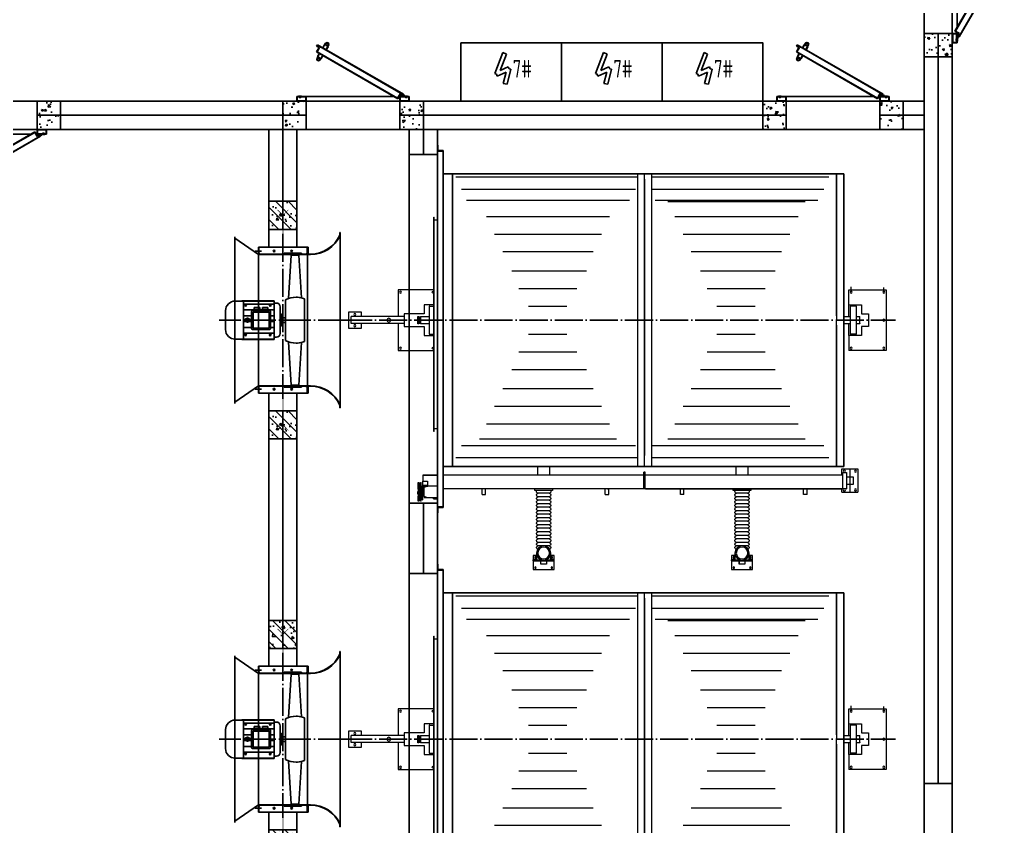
# Model space of a CAD drawing. Header units: inches. Extents: x -26985 to 86262, y -10753 to 149570.
# Drawn here: x -8416 to 54, y 72414 to 79303 of the extents above; entities that cross this region are included whole.
import ezdxf

# ---------------------------------------------------------------- set-up
doc = ezdxf.new("R2010")
doc.units = ezdxf.units.IN
doc.header["$MEASUREMENT"] = 0
doc.linetypes.add('ACAD_ISO04W100', pattern=[30, 24, -3, 0, -3])
doc.layers.add('JYKC', color=4, linetype='Continuous')
doc.layers.add('JYKC-YM', color=4, linetype='Continuous')
doc.styles.add('JY', font='gbenor.shx', dxfattribs={"width": 0.8, "bigfont": 'gbcbig.shx'})

# ---------------------------------------------------------------- blocks, each defined once
blk = doc.blocks.new('JYW-25-34-P')
at = {"layer": 'JYKC', "color": 136, "linetype": 'Continuous', "lineweight": 0}
for p, q in [((1742.7, 2130.5), (1922.7, 2130.5)), ((1742.7, 2055.5), (1742.7, 2130.5)), ((1922.7, 2130.5), (1922.7, 2055.5)), ((3438, 2130.5), (3618, 2130.5)), ((3438, 2055.5), (3438, 2130.5)), ((3618, 2130.5), (3618, 2055.5)), ((1742.7, 2055.5), (1922.7, 2055.5)), ((1742.7, 2055.5), (1742.7, 2047.5)), ((1742.7, 2047.5), (1813.8, 2047.5)), ((1742.7, 2045.5), (1742.7, 2047.5)), ((1742.7, 2010.5), (1742.7, 2045.5)), ((1771.7, 2045.5), (1742.7, 2045.5)), ((1771.7, 1989.5), (1771.7, 2045.5)), ((1773.7, 2047.5), (1773.7, 2005)), ((1857.7, 2085.5), (1807.7, 2085.5)), ((1807.7, 2085.5), (1807.7, 2055.5)), ((1807.7, 2055.5), (1857.7, 2055.5)), ((1809.7, 2083.5), (1809.7, 2057.5)), ((1855.7, 2083.5), (1809.7, 2083.5)), ((1809.7, 2057.5), (1855.7, 2057.5)), ((1851.6, 2047.5), (1922.7, 2047.5)), ((1855.7, 2057.5), (1855.7, 2083.5)), ((1857.7, 2055.5), (1857.7, 2085.5)), ((1891.7, 2005), (1891.7, 2047.5)), ((1893.7, 2045.5), (1893.7, 1989.5)), ((1922.7, 2045.5), (1893.7, 2045.5)), ((1922.7, 2055.5), (1922.7, 2047.5)), ((1922.7, 2047.5), (1922.7, 2045.5)), ((1922.7, 2045.5), (1922.7, 2010.5)), ((3438, 2055.5), (3618, 2055.5)), ((3438, 2055.5), (3438, 2047.5)), ((3438, 2047.5), (3509.1, 2047.5)), ((3438, 2045.5), (3438, 2047.5)), ((3438, 2010.5), (3438, 2045.5)), ((3467, 2045.5), (3438, 2045.5)), ((3467, 1989.5), (3467, 2045.5)), ((3469, 2047.5), (3469, 2005)), ((3553, 2085.5), (3503, 2085.5)), ((3503, 2085.5), (3503, 2055.5)), ((3503, 2055.5), (3553, 2055.5)), ((3505, 2083.5), (3505, 2057.5)), ((3551, 2083.5), (3505, 2083.5)), ((3505, 2057.5), (3551, 2057.5)), ((3546.9, 2047.5), (3618, 2047.5)), ((3551, 2057.5), (3551, 2083.5)), ((3553, 2055.5), (3553, 2085.5)), ((3587, 2005), (3587, 2047.5)), ((3589, 2045.5), (3589, 1989.5)), ((3618, 2045.5), (3589, 2045.5)), ((3618, 2055.5), (3618, 2047.5)), ((3618, 2047.5), (3618, 2045.5)), ((3618, 2045.5), (3618, 2010.5)), ((1771.7, 2010.5), (1742.7, 2010.5)), ((1775.5, 2010.5), (1773.7, 2010.5)), ((1891.7, 2010.5), (1890, 2010.5)), ((1922.7, 2010.5), (1893.7, 2010.5)), ((3467, 2010.5), (3438, 2010.5)), ((3470.7, 2010.5), (3469, 2010.5)), ((3587, 2010.5), (3585.3, 2010.5)), ((3618, 2010.5), (3589, 2010.5)), ((1882.7, 1928.5), (1782.7, 1928.5)), ((1882.7, 1898.5), (1782.7, 1898.5)), ((1882.7, 1868.5), (1782.7, 1868.5)), ((3578, 1928.5), (3478, 1928.5)), ((3578, 1898.5), (3478, 1898.5)), ((3578, 1868.5), (3478, 1868.5)), ((1882.7, 1838.5), (1782.7, 1838.5)), ((1882.7, 1808.5), (1782.7, 1808.5)), ((3578, 1838.5), (3478, 1838.5)), ((3578, 1808.5), (3478, 1808.5)), ((1882.7, 1778.5), (1782.7, 1778.5)), ((1882.7, 1748.5), (1782.7, 1748.5)), ((1882.7, 1718.5), (1782.7, 1718.5)), ((3578, 1778.5), (3478, 1778.5)), ((3578, 1748.5), (3478, 1748.5)), ((3578, 1718.5), (3478, 1718.5)), ((1882.7, 1688.5), (1782.7, 1688.5)), ((1882.7, 1658.5), (1782.7, 1658.5)), ((1882.7, 1628.5), (1782.7, 1628.5)), ((1882.7, 1628.5), (1782.7, 1628.5)), ((3578, 1688.5), (3478, 1688.5)), ((3578, 1658.5), (3478, 1658.5)), ((3578, 1628.5), (3478, 1628.5)), ((3578, 1628.5), (3478, 1628.5)), ((767.5, 1547), (762, 1547)), ((762, 1547), (762, 1505.1)), ((772, 1534), (767.5, 1547)), ((767.5, 1547), (767.5, 1505.7)), ((776, 1534), (772, 1534)), ((772, 1534), (772, 1493.1)), ((780.5, 1547), (776, 1534)), ((776, 1534), (776, 1493.1)), ((786, 1547), (780.5, 1547)), ((780.5, 1547), (780.5, 1505.7)), ((786, 1547), (786, 1505.1)), ((797, 1534.4), (801, 1534.4)), ((797, 1534.4), (797, 1419.1)), ((801, 1534.4), (801, 1419.1)), ((891, 1526), (891, 1517)), ((891, 1526), (909, 1526)), ((909, 1526), (925, 1526)), ((1882.7, 1598.5), (1782.7, 1598.5)), ((1882.7, 1568.5), (1782.7, 1568.5)), ((1882.7, 1538.5), (1782.7, 1538.5)), ((3578, 1598.5), (3478, 1598.5)), ((3578, 1568.5), (3478, 1568.5)), ((3578, 1538.5), (3478, 1538.5)), ((758, 1486.2), (757, 1486.2)), ((757, 1486.2), (757, 1485.9)), ((757, 1464), (757, 1485.9)), ((757, 1485.9), (758, 1485.9)), ((758, 1463.9), (757, 1464)), ((762, 1486.2), (758, 1486.2)), ((758, 1485.9), (758, 1463.9)), ((758, 1485.9), (762, 1485.9)), ((762, 1463.9), (758, 1463.9)), ((763, 1506.1), (762, 1505.1)), ((762, 1485.9), (762, 1505.1)), ((762, 1445.1), (762, 1485.9)), ((762, 1445.1), (763, 1444.1)), ((762, 1445.1), (762, 1399.3)), ((767.4, 1506.1), (763, 1506.1)), ((763, 1506.1), (763, 1486.3)), ((763, 1486.3), (763, 1444.1)), ((763, 1444.1), (767.4, 1444.1)), ((771.4, 1493.1), (767.4, 1506.1)), ((767.4, 1506.1), (767.4, 1444.1)), ((767.4, 1444.1), (771.4, 1457.1)), ((767.5, 1444.4), (767.5, 1399.3)), ((776.6, 1493.1), (771.4, 1493.1)), ((771.4, 1493.1), (771.4, 1457.1)), ((771.4, 1457.1), (776.6, 1457.1)), ((772, 1457.1), (772, 1410.3)), ((776, 1457.1), (776, 1410.3)), ((780.6, 1506.1), (776.6, 1493.1)), ((776.6, 1493.1), (776.6, 1457.1)), ((776.6, 1457.1), (780.6, 1444.1)), ((780.5, 1444.4), (780.5, 1399.3)), ((785, 1506.1), (780.6, 1506.1)), ((780.6, 1506.1), (780.6, 1444.1)), ((780.6, 1444.1), (785, 1444.1)), ((786, 1505.1), (785, 1506.1)), ((785, 1444.1), (785, 1506.1)), ((785, 1444.1), (786, 1445.1)), ((786, 1505.1), (786, 1445.1)), ((786.5, 1488.1), (786, 1487.6)), ((786, 1462.6), (786.5, 1462.1)), ((786, 1448), (796, 1448)), ((786, 1445.1), (786, 1399.3)), ((796.5, 1488.1), (786.5, 1488.1)), ((786.5, 1488.1), (786.5, 1475.1)), ((786.5, 1475.1), (786.5, 1462.1)), ((786.5, 1462.1), (796.5, 1462.1)), ((796, 1462.1), (796, 1450.9)), ((796, 1459), (797, 1459)), ((796, 1450.9), (796, 1448)), ((797, 1487.6), (796.5, 1488.1)), ((796.5, 1475.1), (796.5, 1488.1)), ((796.5, 1462.1), (796.5, 1475.1)), ((796.5, 1462.1), (797, 1462.6)), ((812, 1504.2), (812, 1464.7)), ((812, 1464.7), (812, 1429.8)), ((813, 1516.4), (838.4, 1516.4)), ((813, 1506.8), (813, 1516.4)), ((840, 1517), (814.7, 1507.9)), ((925, 1517), (840, 1517)), ((2695, 1440.5), (975, 1440.5)), ((1306.4, 1490.5), (1336.4, 1490.5)), ((1306.4, 1490.5), (1306.4, 1460.5)), ((1306.4, 1460.5), (1306.4, 1440.5)), ((1336.4, 1490.5), (1336.4, 1460.5)), ((1336.4, 1460.5), (1336.4, 1440.5)), ((1757.7, 1454.9), (1757.7, 1440.5)), ((1907.7, 1454.9), (1757.7, 1454.9)), ((1882.7, 1508.5), (1782.7, 1508.5)), ((1882.7, 1478.5), (1782.7, 1478.5)), ((1907.7, 1440.5), (1907.7, 1454.9)), ((2358.4, 1490.5), (2388.4, 1490.5)), ((2358.4, 1490.5), (2358.4, 1460.5)), ((2358.4, 1460.5), (2358.4, 1440.5)), ((2379.4, 1439.8), (2379.4, 1440.8)), ((2379.4, 1440.8), (2383.4, 1440.8)), ((2383.4, 1440.8), (2383.4, 1439.8)), ((2388.4, 1490.5), (2388.4, 1460.5)), ((2388.4, 1460.5), (2388.4, 1440.5)), ((2695, 1440.5), (2695, 1439.8)), ((2703, 1440.5), (2695, 1440.5)), ((2703, 1440.5), (4387, 1440.5)), ((3031.6, 1490.5), (3001.6, 1490.5)), ((3001.6, 1490.5), (3001.6, 1460.5)), ((3001.6, 1460.5), (3001.6, 1440.5)), ((3031.6, 1490.5), (3031.6, 1460.5)), ((3031.6, 1460.5), (3031.6, 1440.5)), ((3453, 1454.9), (3453, 1440.5)), ((3603, 1454.9), (3453, 1454.9)), ((3578, 1508.5), (3478, 1508.5)), ((3578, 1478.5), (3478, 1478.5)), ((3603, 1440.5), (3603, 1454.9)), ((4083.6, 1490.5), (4053.6, 1490.5)), ((4053.6, 1490.5), (4053.6, 1460.5)), ((4053.6, 1460.5), (4053.6, 1440.5)), ((4083.6, 1490.5), (4083.6, 1460.5)), ((4083.6, 1460.5), (4083.6, 1440.5)), ((4380, 1470.5), (4380, 1440.5)), ((4380, 1470.5), (4518, 1470.5)), ((4395, 1440.5), (4387, 1440.5)), ((4390, 1440.5), (4390, 1300.5)), ((4415, 1440.5), (4395, 1440.5)), ((4415, 1440.5), (4419, 1440.5)), ((4419, 1300.5), (4419, 1440.5)), ((4449, 1270.5), (4449, 1470.5)), ((4518, 1270.5), (4518, 1470.5)), ((762, 1399.3), (762, 1387)), ((762, 1387), (767.5, 1387)), ((767.5, 1387), (772, 1400)), ((767.5, 1399.3), (767.5, 1387)), ((772, 1410.3), (772, 1400)), ((772, 1400), (776, 1400)), ((776, 1410.3), (776, 1400)), ((776, 1400), (780.5, 1387)), ((780.5, 1399.3), (780.5, 1387)), ((780.5, 1387), (786, 1387)), ((786, 1399.3), (786, 1387)), ((800, 1414.4), (800, 1411.4)), ((840, 1414.4), (800, 1414.4)), ((840, 1411.4), (800, 1411.4)), ((800, 1411.4), (800, 1410.7)), ((800, 1410.7), (840, 1410.7)), ((800, 1410.7), (800, 1374.4)), ((800, 1374.4), (840, 1374.4)), ((800, 1323.2), (800, 1374.4)), ((801.7, 1418.4), (842, 1418.4)), ((801.7, 1414.4), (842, 1414.4)), ((813, 1420.1), (813, 1427.2)), ((813, 1418.4), (813, 1420.1)), ((814.7, 1426), (836, 1418.4)), ((840, 1414.4), (840, 1411.4)), ((840, 1410.7), (840, 1411.4)), ((840, 1374.4), (840, 1410.7)), ((842, 1414.4), (842, 1418.4)), ((842, 1414.4), (925, 1414.4)), ((975, 1438.3), (2695, 1438.3)), ((2695, 1438.3), (2690, 1438.3)), ((2690, 1438.3), (2690, 1299.8)), ((2695, 1438.3), (2695, 1439.8)), ((2695, 1437.8), (2695, 1439.3)), ((2695, 1438.3), (2695, 1299.8)), ((2700, 1438.3), (2695, 1438.3)), ((2700, 1438.3), (2700, 1299.8)), ((2700, 1438.3), (4390, 1438.3)), ((4419, 1340.5), (4419, 1400.5)), ((4419, 1400.5), (4479, 1400.5)), ((4479, 1400.5), (4479, 1340.5)), ((800, 1325.1), (925, 1325.1)), ((925, 1323.2), (800, 1323.2)), ((975, 1321.1), (2690, 1321.1)), ((1782.7, 1321.1), (1782.7, 1250)), ((1882.7, 1250), (1882.7, 1321.1)), ((2695, 1299.8), (2690, 1299.8)), ((2700, 1299.8), (2695, 1299.8)), ((2700, 1320.6), (4390, 1320.6)), ((3478, 1321.1), (3478, 1250)), ((3578, 1250), (3578, 1321.1)), ((4380, 1320.6), (4380, 1270.5)), ((4390, 1300.5), (4419, 1300.5)), ((4479, 1340.5), (4419, 1340.5)), ((2635, 2.7), (2635, 1250)), ((2695, 1250), (2695, 879.8)), ((2755, 2.7), (2755, 1250)), ((4380, 1270.5), (4518, 1270.5)), ((1081, 1174.9), (2635, 1174.9)), ((2695, 2.7), (2695, 1157.4)), ((2755, 1174.9), (4268.9, 1174.9)), ((1130.1, 1070.1), (2617.4, 1070.1)), ((2755, 1070.1), (4227.4, 1070.1)), ((898, 950), (895, 950)), ((895, 950), (895, 687)), ((898, 950), (898, 687)), ((1283.6, 1012.9), (2456.3, 1012.9)), ((2893.6, 1012.9), (4066.3, 1012.9)), ((925, 928), (898, 928)), ((1343.4, 885.4), (2396.5, 885.4)), ((2695, 879.8), (2695, -883.6)), ((2953.4, 885.4), (4006.5, 885.4)), ((895, 687), (895, -687)), ((898, 687), (898, -687)), ((1413.8, 735.4), (2326.1, 735.4)), ((3023.8, 735.4), (3936.1, 735.4)), ((1484.1, 585.4), (2255.7, 585.4)), ((3094.1, 585.4), (3865.7, 585.4)), ((1561.5, 420.4), (2199.7, 420.4)), ((3171.5, 420.4), (3809.7, 420.4)), ((590, 30), (590, 260.5)), ((590, 260.5), (895, 260.5)), ((1619.4, 270.4), (2115.7, 270.4)), ((3229.4, 270.4), (3725.7, 270.4)), ((4760, 260.5), (4440, 260.5)), ((4440, 130), (4440, 260.5)), ((4760, -259.5), (4760, 260.5)), ((810.5, 130), (895, 130)), ((810.5, 55), (810.5, 130)), ((854.6, 120), (859.1, 120)), ((854.6, -31), (854.6, 120)), ((859.1, 120), (895, 120)), ((1702.3, 120.4), (2030.3, 120.4)), ((3312.3, 120.4), (3640.3, 120.4)), ((4439.5, 130), (4439.5, 31)), ((4549.5, 130), (4439.5, 130)), ((4439.5, 120), (4439.5, 31)), ((4500.9, 120), (4451.8, 120)), ((4451.8, -120), (4451.8, 120)), ((4500.9, 120), (4505.4, 120)), ((4505.4, 120), (4505.4, -31)), ((4549.5, 55), (4549.5, 130)), ((165, 67.5), (275, 67.5)), ((165, -67.5), (165, 67.5)), ((640.5, 30), (188, 30)), ((188, 30), (188, -30)), ((275, 67.5), (275, 30)), ((640.5, -55), (640.5, 55)), ((640.5, 55), (810.5, 55)), ((758, 31), (757, 30)), ((757, 20.4), (757, 30)), ((757, -30), (757, 20.4)), ((767.5, 31), (758, 31)), ((758, 31), (758, -31)), ((767.5, 31), (758, 31)), ((758, 31), (758, 21.1)), ((758, 21.1), (758, -31)), ((771.2, 19), (767.5, 31)), ((767.5, 21.1), (767.5, 31)), ((767.5, -31), (767.5, 21.1)), ((776.8, 19), (771.2, 19)), ((771.2, 12.9), (771.2, 19)), ((771.2, -19), (771.2, 12.9)), ((780.5, 31), (776.8, 19)), ((776.8, 12.9), (776.8, 19)), ((776.8, -19), (776.8, 12.9)), ((854.6, 31), (780.5, 31)), ((780.5, 21.1), (780.5, 31)), ((780.5, -31), (780.5, 21.1)), ((2635, -1250), (2635, 2.7)), ((2695, -1205.7), (2695, 2.7)), ((2755, -1250), (2755, 2.7)), ((4335, 42.7), (4335, 2.7)), ((4335, -37.3), (4335, 2.7)), ((4451.8, 31), (4397, 31)), ((4533, 31), (4505.4, 31)), ((4534, 30), (4533, 31)), ((4534, 30), (4534, -30)), ((4609.5, 55), (4549.5, 55)), ((4609.5, -55), (4609.5, 55)), ((275, -67.5), (165, -67.5)), ((640.5, -30), (188, -30)), ((275, -30), (275, -67.5)), ((590, -259.5), (590, -30)), ((810.5, -55), (640.5, -55)), ((757, -30), (758, -31)), ((758, -31), (767.5, -31)), ((758, -31), (767.5, -31)), ((767.5, -31), (771.2, -19)), ((771.2, -19), (776.8, -19)), ((776.8, -19), (780.5, -31)), ((780.5, -31), (854.6, -31)), ((810.5, -130), (810.5, -55)), ((854.6, -120), (854.6, -31)), ((4397, -31), (4451.8, -31)), ((4439.5, -31), (4439.5, -120)), ((4439.5, -31), (4439.5, -130)), ((4505.4, -31), (4533, -31)), ((4505.4, -31), (4505.4, -120)), ((4533, -31), (4534, -30)), ((4549.5, -55), (4609.5, -55)), ((4549.5, -130), (4549.5, -55)), ((895, -130), (810.5, -130)), ((859.1, -120), (854.6, -120)), ((859.1, -120), (895, -120)), ((1702.3, -120.4), (2030.3, -120.4)), ((3312.3, -120.4), (3640.3, -120.4)), ((4439.5, -130), (4549.5, -130)), ((4440, -130), (4440, -259.5)), ((4500.9, -120), (4451.8, -120)), ((4505.4, -120), (4500.9, -120)), ((4460, -239.5), (4460, -284.7)), ((4740, -239.5), (4740, -279.9)), ((895, -259.5), (590, -259.5)), ((1619.4, -270.4), (2115.7, -270.4)), ((3229.4, -270.4), (3725.7, -270.4)), ((4440, -259.5), (4760, -259.5)), ((1561.5, -420.4), (2199.7, -420.4)), ((3171.5, -420.4), (3809.7, -420.4)), ((1484.1, -585.4), (2255.7, -585.4)), ((3094.1, -585.4), (3865.7, -585.4)), ((895, -687), (895, -880)), ((898, -687), (898, -880)), ((1413.8, -735.4), (2326.1, -735.4)), ((3023.8, -735.4), (3936.1, -735.4)), ((895, -880), (898, -880)), ((898, -858), (925, -858)), ((1343.4, -885.4), (2396.5, -885.4)), ((2695, -883.6), (2695, -1250)), ((2953.4, -885.4), (4006.5, -885.4)), ((2893.6, -1012.9), (4066.3, -1012.9)), ((1174.5, -1025.4), (2565.3, -1025.4)), ((2784.5, -1025.4), (4175.3, -1025.4)), ((1130.1, -1120.1), (2617.4, -1120.1)), ((2755, -1120.1), (4227.4, -1120.1)), ((1081, -1224.9), (2635, -1224.9)), ((2755, -1224.9), (4268.9, -1224.9))]:
    blk.add_line(p, q, dxfattribs=at)
at = {"layer": 'JYKC', "color": 132}
for p, q in [((925, 1596), (925, 1645)), ((925, 1645), (928, 1645)), ((928, 1645), (930, 1645)), ((930, 1645), (930, 1601)), ((925, 1596), (925, 1595)), ((925, 1591), (925, 1590.3)), ((925, 1580), (925, 1590.3)), ((925, 1580), (925, 100)), ((975, 1595), (926, 1595)), ((931.9, 1595), (929, 1595)), ((931, 1600), (975, 1600)), ((975, 1600), (975, 1598)), ((975, 1598), (975, 1595)), ((975, 1591), (975, 1580)), ((975, 1580), (975, 700)), ((4397, 1250), (975, 1250)), ((1055, 847.1), (1055, 1250)), ((4335, 1250), (4335, 1169.7)), ((4397, 1174.8), (4397, 1250)), ((4335, 1169.7), (4335, 1157.4)), ((4335, 1145.1), (4335, 1157.4)), ((4335, 1144.6), (4335, 1145.1)), ((4335, 1144.6), (4335, 42.7)), ((4397, 1168.7), (4397, 1174.8)), ((4397, 1162.5), (4397, 1168.7)), ((4397, 1162.4), (4397, 1162.5)), ((4397, -1.3), (4397, 1162.4)), ((1055, -851), (1055, 847.1)), ((975, 700), (975, -300)), ((925, 200), (925, -1330)), ((4335, -37.3), (4335, -1250)), ((4397, -1250), (4397, -1.3)), ((975, -300), (975, -1330)), ((1055, -851), (1055, -851.3)), ((1055, -851.3), (1055, -883.6)), ((1055, -915.9), (1055, -883.6)), ((1055, -1250), (1055, -915.9)), ((4397, -1178.8), (4397, -1178.7)), ((4397, -1185), (4397, -1178.8)), ((4397, -1191.2), (4397, -1185)), ((4397, -1250), (975, -1250)), ((4335, -1192.8), (4335, -1193.3)), ((4335, -1193.3), (4335, -1205.7)), ((925, -1440.3), (925, -1330)), ((975, -1330), (975, -1441)), ((925, -1440.3), (925, -1441)), ((925, -1440.6), (925, -1447.7)), ((925, -1446), (925, -1495)), ((925, -1495), (928, -1495)), ((975, -1445), (926, -1445)), ((929, -1445), (926, -1445)), ((928, -1495), (930, -1495)), ((930, -1495), (930, -1451)), ((931, -1450), (975, -1450)), ((975, -1448), (975, -1445)), ((975, -1450), (975, -1448))]:
    blk.add_line(p, q, dxfattribs=at)
at = {"layer": 'JYKC', "color": 50, "linetype": 'ACAD_ISO04W100', "ltscale": 10}
blk.add_line((126.6, 0), (4839, 0), dxfattribs=at)
at = {"layer": 'JYKC', "color": 136, "linetype": 'Continuous', "lineweight": 0}
for centre, radius in [((1762.7, 2115.5), 6.5), ((1902.7, 2115.5), 6.5), ((3458, 2115.5), 6.5), ((3598, 2115.5), 6.5), ((1832.7, 1989.5), 61), ((1832.7, 1989.5), 50), ((3528, 1989.5), 61), ((3528, 1989.5), 50), ((1762.7, 2025.5), 6.5), ((1902.7, 2025.5), 6.5), ((3458, 2025.5), 6.5), ((3598, 2025.5), 6.5), ((4401.5, 1450.5), 9), ((4496.5, 1450.5), 9), ((4401.5, 1290.5), 9), ((4496.5, 1290.5), 9), ((610, 240.5), 8.5), ((4460, 240.5), 8.5), ((4740, 240.5), 8.5), ((220, 47.5), 9), ((510, 0), 16), ((4740, 0.5), 8.5), ((220, -47.5), 9), ((610, -239.5), 8.5), ((4460, -239.5), 8.5), ((4740, -239.5), 8.5)]:
    blk.add_circle(centre, radius, dxfattribs=at)
for centre, radius, start, end in [((1787.5, 1943.5), 15.7, 115.52767, 252.5081), ((1878, 1943.5), 15.7, 287.4919, 64.47233), ((3482.7, 1943.5), 15.7, 115.52767, 252.5081), ((3573.3, 1943.5), 15.7, 287.4919, 64.47233), ((1787.5, 1913.5), 15.7, 107.4919, 252.5081), ((1787.5, 1883.5), 15.7, 107.4919, 252.5081), ((1787.5, 1853.5), 15.7, 107.4919, 252.5081), ((1878, 1913.5), 15.7, 287.4919, 72.5081), ((1878, 1883.5), 15.7, 287.4919, 72.5081), ((1878, 1853.5), 15.7, 287.4919, 72.5081), ((3482.7, 1913.5), 15.7, 107.4919, 252.5081), ((3482.7, 1883.5), 15.7, 107.4919, 252.5081), ((3482.7, 1853.5), 15.7, 107.4919, 252.5081), ((3573.3, 1913.5), 15.7, 287.4919, 72.5081), ((3573.3, 1883.5), 15.7, 287.4919, 72.5081), ((3573.3, 1853.5), 15.7, 287.4919, 72.5081), ((1787.5, 1823.5), 15.7, 107.4919, 252.5081), ((1787.5, 1793.5), 15.7, 107.4919, 252.5081), ((1878, 1823.5), 15.7, 287.4919, 72.5081), ((1878, 1793.5), 15.7, 287.4919, 72.5081), ((3482.7, 1823.5), 15.7, 107.4919, 252.5081), ((3482.7, 1793.5), 15.7, 107.4919, 252.5081), ((3573.3, 1823.5), 15.7, 287.4919, 72.5081), ((3573.3, 1793.5), 15.7, 287.4919, 72.5081), ((1787.5, 1763.5), 15.7, 107.4919, 252.5081), ((1787.5, 1733.5), 15.7, 107.4919, 252.5081), ((1787.5, 1703.5), 15.7, 107.4919, 252.5081), ((1878, 1763.5), 15.7, 287.4919, 72.5081), ((1878, 1733.5), 15.7, 287.4919, 72.5081), ((1878, 1703.5), 15.7, 287.4919, 72.5081), ((3482.7, 1763.5), 15.7, 107.4919, 252.5081), ((3482.7, 1733.5), 15.7, 107.4919, 252.5081), ((3482.7, 1703.5), 15.7, 107.4919, 252.5081), ((3573.3, 1763.5), 15.7, 287.4919, 72.5081), ((3573.3, 1733.5), 15.7, 287.4919, 72.5081), ((3573.3, 1703.5), 15.7, 287.4919, 72.5081), ((1787.5, 1673.5), 15.7, 107.4919, 252.5081), ((1787.5, 1643.5), 15.7, 107.4919, 252.5081), ((1787.5, 1613.5), 15.7, 107.4919, 252.5081), ((1878, 1673.5), 15.7, 287.4919, 72.5081), ((1878, 1643.5), 15.7, 287.4919, 72.5081), ((1878, 1613.5), 15.7, 287.4919, 72.5081), ((3482.7, 1673.5), 15.7, 107.4919, 252.5081), ((3482.7, 1643.5), 15.7, 107.4919, 252.5081), ((3482.7, 1613.5), 15.7, 107.4919, 252.5081), ((3573.3, 1673.5), 15.7, 287.4919, 72.5081), ((3573.3, 1643.5), 15.7, 287.4919, 72.5081), ((3573.3, 1613.5), 15.7, 287.4919, 72.5081), ((1787.5, 1583.5), 15.7, 107.4919, 252.5081), ((1787.5, 1553.5), 15.7, 107.4919, 252.5081), ((1787.5, 1523.5), 15.7, 107.4919, 252.5081), ((1878, 1583.5), 15.7, 287.4919, 72.5081), ((1878, 1553.5), 15.7, 287.4919, 72.5081), ((1878, 1523.5), 15.7, 287.4919, 72.5081), ((3482.7, 1583.5), 15.7, 107.4919, 252.5081), ((3482.7, 1553.5), 15.7, 107.4919, 252.5081), ((3482.7, 1523.5), 15.7, 107.4919, 252.5081), ((3573.3, 1583.5), 15.7, 287.4919, 72.5081), ((3573.3, 1553.5), 15.7, 287.4919, 72.5081), ((3573.3, 1523.5), 15.7, 287.4919, 72.5081), ((816, 1504.2), 4, 109.65382, 180), ((1787.5, 1493.5), 15.7, 107.4919, 252.5081), ((1787.5, 1463.5), 15.7, 107.4919, 213.15265), ((1878, 1493.5), 15.7, 287.4919, 72.5081), ((1878, 1463.5), 15.7, 326.84735, 72.5081), ((3482.7, 1493.5), 15.7, 107.4919, 252.5081), ((3482.7, 1463.5), 15.7, 107.4919, 213.15265), ((3573.3, 1493.5), 15.7, 287.4919, 72.5081), ((3573.3, 1463.5), 15.7, 326.84735, 72.5081), ((801.7, 1419.1), 4.74, 180, 270), ((801.7, 1419.1), 0.737, 180, 270), ((816, 1429.8), 4, 180, 250.34618), ((890, 240.5), 8.5, 53.96941, 306.03059), ((890, -240), 8.5, 53.96941, 306.03059)]:
    blk.add_arc(centre, radius, start, end, dxfattribs=at)
at = {"layer": 'JYKC', "color": 132}
for centre, start, end in [((926, 1596), 180, 270), ((931, 1601), 180, 270), ((926, -1446), 90, 180), ((931, -1451), 90, 180)]:
    blk.add_arc(centre, 1, start, end, dxfattribs=at)
for points, knots in [([(929, 1595), (928.5, 1595), (927.6, 1594.9), (926.3, 1594.1), (925.4, 1593), (925, 1591.9), (925, 1591.2), (925, 1591)], [0, 0, 0, 0, 0.225358, 0.450729, 0.676105, 0.901488, 1, 1, 1, 1]), ([(975, 1591), (975, 1591.5), (974.9, 1592.4), (974.1, 1593.6), (973.1, 1594.5), (972, 1594.9), (971.3, 1595), (971, 1595)], [0, 0, 0, 0, 0.21921, 0.438417, 0.657637, 0.876857, 1, 1, 1, 1]), ([(925, -1441), (925, -1441.5), (925.1, -1442.4), (925.9, -1443.7), (927, -1444.6), (928.1, -1445), (928.8, -1445), (929, -1445)], [0, 0, 0, 0, 0.2253254, 0.450701, 0.6760883, 0.9014919, 1, 1, 1, 1]), ([(971, -1445), (971.5, -1445), (972.4, -1444.9), (973.6, -1444.1), (974.5, -1443.1), (974.9, -1442), (975, -1441.3), (975, -1441)], [0, 0, 0, 0, 0.219217, 0.438422, 0.657642, 0.876857, 1, 1, 1, 1])]:
    blk.add_open_spline(points, degree=3, knots=knots, dxfattribs=at)
at = {"layer": 'JYKC-YM', "color": 6, "linetype": 'Continuous', "lineweight": -3}
blk.add_lwpolyline([(685, -1415), (925, -1415), (925, 1565), (685, 1565)], close=True, dxfattribs=at)
blk = doc.blocks.new('JYGM-B800-P')
at = {"layer": 'JYKC', "linetype": 'Continuous', "lineweight": -3}
h = blk.add_hatch(dxfattribs=at)
h.set_pattern_fill('AR-CONC', color=8, style=0)
h.set_pattern_definition([(50, (-10138.68, 51.1), (182.1847, -15.939), [19.05, -209.55]), (355, (-10138.68, 51.1), (-35.2428, 191.0566), [15.24, -167.64]), (100.451, (-10123.5, 49.77), (146.9425, 175.1167), [16.19, -178.09]), (46.1842, (-10138.68, 101.9), (271.079, -42.0423), [28.575, -314.325]), (96.6356, (-10116.1, 98.4), (237.404, 247.4256), [24.285, -267.135]), (351.184, (-10138.68, 101.9), (237.4046, 247.425), [22.86, -251.46]), (21, (-10113.28, 89.2), (151.6149, -102.2655), [19.05, -209.55]), (326, (-10113.28, 89.2), (61.802, 184.188), [15.24, -167.64]), (71.4514, (-10100.64, 80.67), (213.4165, 81.9229), [16.19, -178.09]), (37.5, (-10138.68, 51.093), (3.0886, 84.55504), [0, -165.608, 0, -170.18, 0, -168.275]), (7.5, (-10138.68, 51.09), (66.81966, 100.1806), [0, -97.028, 0, -161.798, 0, -64.135]), (327.5, (-10195.32, 51.093), (135.5906, -5.72874), [0, -63.5, 0, -198.12, 0, -262.89]), (317.5, (-10220.72, 51.09), (148.1292, 25.4265), [0, -82.55, 0, -131.572, 0, -186.69])])
h.paths.add_polyline_path([(0, 240), (-200, 240), (-200, 0), (0, 0)])
h.paths.add_polyline_path([(1000, 240), (800, 240), (800, 0), (679, 0), (1000, 0)])
at = {"layer": 'JYKC-YM', "linetype": 'Continuous', "lineweight": -3}
h = blk.add_hatch(dxfattribs=at)
h.set_pattern_fill('AR-CONC', color=8, style=0)
h.set_pattern_definition([(50, (-10138.68, 51.1), (182.1847, -15.939), [19.05, -209.55]), (355, (-10138.68, 51.1), (-35.2428, 191.0566), [15.24, -167.64]), (100.451, (-10123.5, 49.77), (146.9425, 175.1167), [16.19, -178.09]), (46.1842, (-10138.68, 101.9), (271.079, -42.0423), [28.575, -314.325]), (96.6356, (-10116.1, 98.4), (237.404, 247.4256), [24.285, -267.135]), (351.184, (-10138.68, 101.9), (237.4046, 247.425), [22.86, -251.46]), (21, (-10113.28, 89.2), (151.6149, -102.2655), [19.05, -209.55]), (326, (-10113.28, 89.2), (61.802, 184.188), [15.24, -167.64]), (71.4514, (-10100.64, 80.67), (213.4165, 81.9229), [16.19, -178.09]), (37.5, (-10138.68, 51.093), (3.0886, 84.55504), [0, -165.608, 0, -170.18, 0, -168.275]), (7.5, (-10138.68, 51.09), (66.81966, 100.1806), [0, -97.028, 0, -161.798, 0, -64.135]), (327.5, (-10195.32, 51.093), (135.5906, -5.72874), [0, -63.5, 0, -198.12, 0, -262.89]), (317.5, (-10220.72, 51.09), (148.1292, 25.4265), [0, -82.55, 0, -131.572, 0, -186.69])])
h.paths.add_polyline_path([(0, 240), (-200, 240), (-200, 0), (0, 0)])
h.paths.add_polyline_path([(1000, 240), (800, 240), (800, 0), (679, 0), (1000, 0)])
at = {"layer": 'JYKC', "color": 132, "linetype": 'Continuous'}
for p, q in [((0, 0), (0, 240)), ((800, 0), (800, 240))]:
    blk.add_line(p, q, dxfattribs=at)
at = {"layer": 'JYKC', "color": 7, "linetype": 'Continuous', "lineweight": -3}
for p, q in [((0, 240), (800, 240)), ((0, 0), (800, 0))]:
    blk.add_line(p, q, dxfattribs=at)
at = {"layer": 'JYKC', "color": 136, "linetype": 'Continuous', "lineweight": -3}
for p, q in [((-80, 0), (0, 0)), ((-80, 0), (-80, -40)), ((0, 0), (0, -40)), ((880, 0), (800, 0)), ((800, 0), (800, -40)), ((880, 0), (880, -40)), ((-80, -40), (-62.5, -40)), ((-77, -3), (-3, -3)), ((-77, -3), (-77, -37)), ((-77, -37), (-62.5, -37)), ((-45.5, -37), (-3, -37)), ((-45.5, -40), (0, -40)), ((-21.3, -50.3), (-25.8, -58.1)), ((-25.8, -58.1), (703.4, -479.1)), ((-21.3, -50.3), (-0.5, -62.3)), ((-3, -3), (-3, -37)), ((20.5, -25.9), (-0.5, -62.3)), ((20.5, -25.9), (708.1, -422.9)), ((845.5, -40), (800, -40)), ((877, -3), (803, -3)), ((803, -3), (803, -37)), ((845.5, -37), (803, -37)), ((877, -37), (862.5, -37)), ((880, -40), (862.5, -40)), ((877, -3), (877, -37)), ((672.1, -365.3), (657.6, -390.4)), ((683.4, -351.8), (660.2, -391.9)), ((672.1, -365.3), (674.7, -366.8)), ((708.8, -367.8), (686.2, -406.9)), ((708.1, -422.9), (687.1, -459.3)), ((703.3, -383.3), (688.8, -408.4)), ((700.7, -381.8), (703.3, -383.3)), ((608.6, -481.3), (631.7, -441.2)), ((614.7, -464.8), (629.1, -439.7)), ((614.7, -464.8), (617.3, -466.3)), ((635.2, -495.3), (657.7, -456.2)), ((643.2, -481.3), (645.8, -482.8)), ((645.8, -482.8), (660.3, -457.7)), ((707.9, -471.3), (687.1, -459.3)), ((707.9, -471.3), (703.4, -479.1))]:
    blk.add_line(p, q, dxfattribs=at)
at = {"layer": 'JYKC', "color": 132, "linetype": 'Continuous', "lineweight": -3}
for p, q in [((0, 0), (800, 0)), ((-22.4, -46.2), (-29.9, -59.2)), ((-29.9, -59.2), (704.5, -483.2)), ((-22.4, -46.2), (-1.6, -58.2)), ((19.4, -21.9), (-1.6, -58.2)), ((8.9, -40), (0, -40)), ((19.4, -21.9), (712.2, -421.9)), ((800, -40), (50.8, -40)), ((712.2, -421.9), (691.2, -458.2)), ((712, -470.2), (691.2, -458.2)), ((712, -470.2), (704.5, -483.2))]:
    blk.add_line(p, q, dxfattribs=at)
at = {"layer": 'JYKC', "color": 136}
for p, q in [((-65.5, -40), (-65.5, -44.3)), ((-42.5, -44.3), (-65.5, -44.3)), ((-60.5, -32.9), (-62.5, -34.9)), ((-62.5, -34.9), (-62.5, -40)), ((-47.5, -32.9), (-60.5, -32.9)), ((-45.5, -34.9), (-47.5, -32.9)), ((-45.5, -34.9), (-45.5, -40)), ((-42.5, -40), (-42.5, -44.3)), ((842.5, -40), (842.5, -44.3)), ((842.5, -44.3), (865.5, -44.3)), ((845.5, -34.9), (847.5, -32.9)), ((845.5, -34.9), (845.5, -40)), ((847.5, -32.9), (860.5, -32.9)), ((860.5, -32.9), (862.5, -34.9)), ((862.5, -34.9), (862.5, -40)), ((865.5, -40), (865.5, -44.3))]:
    blk.add_line(p, q, dxfattribs=at)
at = {"layer": 'JYKC', "color": 7, "linetype": 'Continuous', "lineweight": -3}
for points in [[(-200, 240), (0, 240), (0, 0), (-200, 0)], [(800, 240), (1000, 240), (1000, 0), (800, 0)]]:
    blk.add_lwpolyline(points, close=True, dxfattribs=at)
at = {"layer": 'JYKC', "color": 136, "linetype": 'Continuous', "lineweight": -3}
for centre, radius in [((-31.1, -47.1), 7.09), ((-31.1, -47.1), 2.8), ((695.8, -360.3), 15), ((695.8, -360.3), 10), ((622.2, -487.8), 15), ((622.2, -487.8), 10)]:
    blk.add_circle(centre, radius, dxfattribs=at)
at = {"layer": 'JYKC-YM', "color": 7, "linetype": 'Continuous', "lineweight": -3}
for p, q in [((0, 240), (800, 240)), ((0, 0), (800, 0))]:
    blk.add_line(p, q, dxfattribs=at)
for points in [[(-200, 240), (0, 240), (0, 0), (-200, 0)], [(800, 240), (1000, 240), (1000, 0), (800, 0)]]:
    blk.add_lwpolyline(points, close=True, dxfattribs=at)
at = {"layer": 'JYKC-YM', "color": 6, "linetype": 'Continuous'}
blk.add_lwpolyline([(0, 240), (800, 240), (800, 0), (0, 0)], close=True, dxfattribs=at)
blk = doc.blocks.new('7号电控柜-P')
at = {"layer": 'JYKC', "color": 136, "linetype": 'Continuous', "lineweight": -3}
for p, q in [((340.3, 531.3), (408.8, 710.1)), ((439.6, 698.3), (385.4, 556.7)), ((408.8, 710.1), (439.6, 698.3)), ((355.7, 525.4), (340.3, 531.3)), ((362.4, 510.4), (355.7, 525.4)), ((438, 544.1), (362.4, 510.4)), ((385.4, 556.7), (455.5, 588)), ((413.6, 446.3), (438, 544.1)), ((478.3, 569), (445.9, 439.6)), ((455.5, 588), (462.3, 573)), ((462.3, 573), (478.3, 569)), ((445.9, 439.6), (413.6, 446.3))]:
    blk.add_line(p, q, dxfattribs=at)
at = {"layer": 'JYKC', "color": 132, "linetype": 'Continuous', "lineweight": -3}
blk.add_lwpolyline([(50, 794.8), (910, 794.8), (910, 294.8), (50, 294.8)], close=True, dxfattribs=at)
at = {"layer": 'JYKC', "color": 7, "linetype": 'Continuous', "lineweight": -3, "style": 'JY', "width": 0.8}
blk.add_text('7#', height=150, dxfattribs=at).set_placement((494.8, 496.7))
blk = doc.blocks.new('JYFZ-2№11.2A-墙式吸入式-P')
at = {"layer": 'JYKC-YM', "linetype": 'Continuous', "lineweight": -3}
h = blk.add_hatch(dxfattribs=at)
h.set_pattern_fill('钢筋混凝土', color=8, scale=30, style=0)
h.set_pattern_definition([(45, (-78436.23, -28128.36), (-53.03301, 53.03301), []), (50, (-78436.23, -28128.36), (215.17805, -18.82564), [22.5, -247.5]), (355, (-78436.23, -28128.36), (-41.6254, 225.65764), [18, -198]), (100.4514, (-78418.3, -28129.93), (173.5528, 206.83186), [19.12206, -210.34263]), (46.1842, (-78436.23, -28068.36), (320.1723, -49.6557), [33.75, -371.25]), (96.6356, (-78409.55, -28072.5), (280.3988, 292.2354), [28.6831, -315.5139]), (351.1842, (-78436.23, -28068.36), (280.3986, 292.2356), [27, -297]), (21, (-78406.23, -28083.36), (179.0721, -120.78567), [22.5, -247.5]), (326, (-78406.23, -28083.36), (72.9946, 217.545), [18, -198]), (71.4514, (-78391.31, -28093.43), (252.0668, 96.75915), [19.12206, -210.34263]), (37.5, (-78436.23, -28128.36), (3.64796, 99.868156), [0, -195.6, 0, -201, 0, -198.75]), (7.5, (-78436.23, -28128.36), (78.92086, 118.32351), [0, -114.6, 0, -191.1, 0, -75.75]), (327.5, (-78503.13, -28128.36), (160.14673, -6.76646), [0, -75, 0, -234, 0, -310.5]), (317.5, (-78533.13, -28128.36), (174.95585, 30.0315), [0, -97.5, 0, -155.4, 0, -220.5])])
h.paths.add_polyline_path([(-895, -610), (-775, -610), (-775, -370), (-895, -370)])
h.paths.add_polyline_path([(-1015, -370), (-1015, -610), (-895, -610), (-895, -370)])
h = blk.add_hatch(dxfattribs=at)
h.set_pattern_fill('钢筋混凝土', color=8, scale=30, style=0)
h.set_pattern_definition([(45, (-76646.23, -28128.36), (-53.03301, 53.03301), []), (50, (-76646.23, -28128.36), (215.17805, -18.82564), [22.5, -247.5]), (355, (-76646.23, -28128.36), (-41.6254, 225.65764), [18, -198]), (100.4514, (-76628.3, -28129.93), (173.5528, 206.83186), [19.12206, -210.34263]), (46.1842, (-76646.23, -28068.36), (320.1723, -49.6557), [33.75, -371.25]), (96.6356, (-76619.55, -28072.5), (280.3988, 292.2354), [28.6831, -315.5139]), (351.1842, (-76646.23, -28068.36), (280.3986, 292.2356), [27, -297]), (21, (-76616.23, -28083.36), (179.0721, -120.78567), [22.5, -247.5]), (326, (-76616.23, -28083.36), (72.9946, 217.545), [18, -198]), (71.4514, (-76601.31, -28093.43), (252.0668, 96.75915), [19.12206, -210.34263]), (37.5, (-76646.23, -28128.36), (3.64796, 99.868156), [0, -195.6, 0, -201, 0, -198.75]), (7.5, (-76646.23, -28128.36), (78.92086, 118.32351), [0, -114.6, 0, -191.1, 0, -75.75]), (327.5, (-76713.13, -28128.36), (160.14673, -6.76646), [0, -75, 0, -234, 0, -310.5]), (317.5, (-76743.13, -28128.36), (174.95585, 30.0315), [0, -97.5, 0, -155.4, 0, -220.5])])
h.paths.add_polyline_path([(895, -610), (1015, -610), (1015, -370), (895, -370)])
h.paths.add_polyline_path([(775, -370), (775, -610), (895, -610), (895, -370)])
at = {"layer": 'JYKC', "color": 132, "linetype": 'Continuous'}
for p, q in [((-596.7, 0), (-750, 0)), ((-750, 0), (-750, -4)), ((725, 0), (-725, 0)), ((699.4, 0), (155, 0)), ((750, 0), (547.3, 0)), ((750, 0), (750, -4)), ((-725.9, -4), (-750, -4)), ((725.9, -4), (750, -4)), ((-623, -280), (-623, -275)), ((-564, -275), (-623, -275)), ((-623, -700), (-623, -280)), ((-623, -280), (623, -280)), ((-623, -280), (623, -280)), ((-564, -284), (-623, -284)), ((-564, -275), (-564, -255.3)), ((-564, -284), (-564, -696)), ((-560, -280), (-560, -255.3)), ((-560, -280), (-560, -700)), ((560, -280), (560, -255.3)), ((560, -280), (560, -700)), ((564, -275), (564, -255.3)), ((564, -275), (623, -275)), ((564, -284), (623, -284)), ((564, -284), (564, -696)), ((623, -280), (623, -275)), ((623, -700), (623, -280)), ((-564, -696), (-623, -696)), ((-623, -700), (-165, -700)), ((165, -700), (623, -700)), ((564, -696), (623, -696))]:
    blk.add_line(p, q, dxfattribs=at)
at = {"layer": 'JYKC', "color": 50, "linetype": 'ACAD_ISO04W100', "lineweight": -3, "ltscale": 10}
for p, q in [((0, 50), (0, -1036)), ((-738, -490), (673, -490))]:
    blk.add_line(p, q, dxfattribs=at)
at = {"layer": 'JYKC', "color": 136, "linetype": 'Continuous'}
for p, q in [((-564, -294), (-574, -284)), ((-564, -330), (-572, -330)), ((-572, -330), (-572, -480)), ((-554.9, -352.8), (-190.4, -331.3)), ((-181.9, -305), (-21, -305)), ((181.9, -305), (-181.9, -305)), ((554.9, -352.8), (190.4, -331.3)), ((564, -294), (574, -284)), ((564, -330), (572, -330)), ((572, -330), (572, -480)), ((-554.9, -352.8), (-554.9, -419.2)), ((-554.9, -419.2), (-185.6, -441.1)), ((554.9, -419.2), (185.6, -441.1)), ((554.9, -352.8), (554.9, -419.2)), ((-564, -480), (-572, -480)), ((-169.2, -468), (169.2, -468)), ((-52.5, -503.6), (-52.5, -512.6)), ((52.5, -503.6), (-52.5, -503.6)), ((31.5, -490), (-31.5, -490)), ((-31.5, -490), (-31.5, -503.6)), ((-21, -468), (-21, -490)), ((21, -490), (21, -468)), ((31.5, -490), (31.5, -503.6)), ((52.5, -512.6), (52.5, -503.6)), ((564, -480), (572, -480)), ((-162.5, -565.5), (-162.5, -898.7)), ((113.8, -512.6), (-113.8, -512.6)), ((162.5, -898.7), (162.5, -565.5)), ((162.5, -565.5), (162.5, -898.7)), ((-108.5, -618.6), (-108.5, -665.8)), ((-92.3, -618.6), (-108.5, -618.6)), ((-108.5, -665.8), (-92.3, -665.8)), ((-92.3, -665.8), (-92.3, -618.6)), ((-92.3, -624.7), (-92.3, -659.7)), ((-80.7, -624.7), (-92.3, -624.7)), ((-92.3, -659.7), (-80.7, -659.7)), ((-80.7, -603.5), (-80.7, -749.5)), ((-80.7, -659.7), (-80.7, -624.7)), ((73, -595.8), (-73, -595.8)), ((-68.3, -610.5), (-68.3, -742.6)), ((66.1, -608.2), (-66, -608.2)), ((68.4, -742.6), (68.4, -610.5)), ((80.7, -749.5), (80.7, -603.5)), ((-564, -686), (-574, -696)), ((-108.5, -687.3), (-108.5, -734.5)), ((-92.3, -687.3), (-108.5, -687.3)), ((-108.5, -734.5), (-92.3, -734.5)), ((-92.3, -734.5), (-92.3, -687.3)), ((-92.3, -728.4), (-92.3, -693.3)), ((-92.3, -693.3), (-80.7, -693.3)), ((-80.7, -728.4), (-92.3, -728.4)), ((-80.7, -693.3), (-80.7, -728.4)), ((-73, -757.2), (73, -757.2)), ((-66, -744.9), (66.1, -744.9)), ((564, -686), (574, -696)), ((-6, -771.7), (-6, -812.9)), ((-6, -812.9), (-6, -812.9)), ((6, -812.9), (6, -771.7)), ((6, -771.7), (6, -771.7)), ((-81.2, -980), (81.2, -980))]:
    blk.add_line(p, q, dxfattribs=at)
at = {"layer": 'JYKC', "color": 7, "linetype": 'Continuous', "lineweight": -3}
for p, q in [((-775, -370), (-1015, -370)), ((-775, -370), (-775, -610)), ((775, -370), (1015, -370)), ((775, -370), (775, -610)), ((-775, -610), (-1015, -610)), ((775, -610), (1015, -610))]:
    blk.add_line(p, q, dxfattribs=at)
at = {"layer": 'JYKC', "color": 1, "linetype": 'ACAD_ISO04W100', "lineweight": -3}
for p, q in [((-775, -490), (-1015, -490)), ((775, -490), (1015, -490))]:
    blk.add_line(p, q, dxfattribs=at)
at = {"layer": 'JYKC', "color": 136, "linetype": 'Continuous', "ltscale": 10}
for p, q in [((-52.5, -503.6), (-52.5, -512.6)), ((52.5, -503.6), (-52.5, -503.6)), ((31.5, -490), (-31.5, -490)), ((-31.5, -490), (-31.5, -503.6)), ((-21, -474), (-21, -490)), ((21, -490), (21, -474)), ((31.5, -490), (31.5, -503.6)), ((52.5, -512.6), (52.5, -503.6)), ((165, -565.5), (-165, -565.5)), ((-165, -565.5), (-165, -840.5)), ((-162.5, -565.5), (-162.5, -898.7)), ((-146.2, -545.1), (-146.2, -565.5)), ((-137.5, -565.5), (-137.5, -827.8)), ((113.8, -512.6), (-113.8, -512.6)), ((-87.5, -565.5), (-87.5, -827.8)), ((-37.5, -565.5), (-37.5, -595.8)), ((12.5, -565.5), (12.5, -595.8)), ((62.5, -565.5), (62.5, -595.8)), ((112.5, -565.5), (112.5, -827.8)), ((146.2, -565.5), (146.2, -545.1)), ((162.5, -898.7), (162.5, -565.5)), ((162.5, -565.5), (162.5, -898.7)), ((165, -565.5), (165, -840.5)), ((-37.5, -757.2), (-37.5, -827.8)), ((12.5, -757.2), (12.5, -781.6)), ((62.5, -757.2), (62.5, -827.8)), ((-165, -840.5), (-162.5, -840.5)), ((162.5, -827.8), (-162.5, -827.8)), ((12.5, -803), (12.5, -827.8)), ((165, -840.5), (162.5, -840.5)), ((-81.2, -980), (81.2, -980))]:
    blk.add_line(p, q, dxfattribs=at)
at = {"layer": 'JYKC', "color": 136, "linetype": 'Continuous'}
for centre in [(-590, -415), (590, -415), (-590, -565), (590, -565)]:
    blk.add_circle(centre, 7, dxfattribs=at)
at = {"layer": 'JYKC', "color": 136, "linetype": 'Continuous', "ltscale": 10}
for centre in [(-127, -598), (127, -598), (-127, -808), (127, -808)]:
    blk.add_circle(centre, 7.5, dxfattribs=at)
at = {"layer": 'JYKC', "color": 132, "linetype": 'Continuous'}
for centre, radius, start, end in [((-840, -255.3), 280, 0, 65.75029), ((840, -255.3), 280, 114.24971, 180), ((-840, -255.3), 276, 0, 65.57251), ((840, -255.3), 276, 114.42749, 180)]:
    blk.add_arc(centre, radius, start, end, dxfattribs=at)
at = {"layer": 'JYKC', "color": 136, "linetype": 'Continuous'}
for centre, radius, start, end in [((0, -378), 196, 163.74021, 180), ((0, -378), 196, 158.13327, 164.46321), ((0, -378), 196, 15.53679, 21.86673), ((0, -378), 196, 0, 16.25979), ((0, -378), 196, 180, 205.85978), ((0, -378), 196, 334.14022, 0), ((-169.2, -460), 8, 205.85978, 270), ((169.2, -460), 8, 270, 334.14022), ((-113.8, -545.1), 32.5, 90, 180), ((113.8, -545.1), 32.5, 0, 90), ((-73, -603.5), 7.7, 90, 180), ((-66, -610.5), 2.31, 90, 180), ((66.1, -610.5), 2.31, 0, 90), ((73, -603.5), 7.7, 0, 90), ((-73, -749.5), 7.7, 180, 270), ((-66, -742.6), 2.31, 180, 270), ((66.1, -742.6), 2.31, 270, 0), ((73, -749.5), 7.7, 270, 0), ((0, -792.3), 18.2, 109.26349, 250.73651), ((0, -792.3), 16.5, 111.40239, 248.59761), ((0, -771.7), 6.01, 0, 180), ((0, -812.9), 6.01, 180, 0), ((0, -792.3), 18.2, 289.26349, 70.73651), ((0, -792.3), 16.5, 291.40239, 68.59761), ((-81.2, -898.7), 81.2, 180, 270), ((81.2, -898.7), 81.2, 270, 0)]:
    blk.add_arc(centre, radius, start, end, dxfattribs=at)
at = {"layer": 'JYKC', "color": 136, "linetype": 'Continuous', "ltscale": 10}
for centre, radius, start, end in [((-113.8, -545.1), 32.5, 90, 180), ((113.8, -545.1), 32.5, 0, 90), ((-81.2, -898.7), 81.2, 180, 270), ((81.2, -898.7), 81.2, 270, 0)]:
    blk.add_arc(centre, radius, start, end, dxfattribs=at)
at = {"layer": 'JYKC-YM', "color": 1, "linetype": 'ACAD_ISO04W100', "lineweight": -3}
for p, q in [((-775, -490), (-1015, -490)), ((775, -490), (1015, -490))]:
    blk.add_line(p, q, dxfattribs=at)
at = {"layer": 'JYKC-YM', "color": 7, "linetype": 'Continuous', "lineweight": -3}
for points in [[(-1015, -370), (-775, -370), (-775, -610), (-1015, -610)], [(775, -370), (1015, -370), (1015, -610), (775, -610)]]:
    blk.add_lwpolyline(points, close=True, dxfattribs=at)
at = {"layer": 'JYKC-YM', "color": 6, "linetype": 'Continuous'}
for points in [[(-623, -610), (-775, -610), (-775, -370), (-623, -370)], [(623, -370), (775, -370), (775, -610), (623, -610)]]:
    blk.add_lwpolyline(points, dxfattribs=at)
at = {"layer": 'JYKC-YM', "color": 7, "linetype": 'Continuous', "lineweight": -3, "const_width": 5}
for points in [[(-895, -490), (-942.5, -443.9)], [(-895, -490), (-942.5, -536.1)], [(-623, -490), (-895, -490)], [(623, -490), (895, -490)], [(895, -490), (942.5, -443.9)], [(895, -490), (942.5, -536.1)]]:
    blk.add_lwpolyline(points, dxfattribs=at)
blk = doc.blocks.new('JYFZ11.2A-200')
at = {"layer": 'JYKC', "color": 132, "linetype": 'Continuous', "lineweight": -3}
for p, q in [((-200, 152), (-200, -1272)), ((0, 0), (-200, 140)), ((-26.1, 30), (26.1, 30)), ((0, 55), (0, -1175)), ((0, -1120), (-200, -1260)), ((-26.1, -1150), (26.1, -1150))]:
    blk.add_line(p, q, dxfattribs=at)
blk = doc.blocks.new('1341551151321')
at = {"layer": 'JYKC', "color": 0}
for p, q in [((87169.6, -18999.5), (96159.6, -18999.5)), ((87169.6, -19239.5), (96159.6, -19239.5)), ((90329.6, -19419.5), (90329.6, -19239.5)), ((90569.6, -19419.5), (90569.6, -19239.5)), ((90329.6, -23719), (90329.6, -20219.5)), ((90569.6, -23719), (90569.6, -20219.5)), ((90569.6, -23399), (90784.6, -23399)), ((93764.6, -23399), (94364.3, -23399)), ((90569.6, -23639), (90784.6, -23639)), ((93764.6, -23639), (94364.3, -23639)), ((90329.6, -26819.5), (90329.6, -24519)), ((90569.6, -26819.5), (90569.6, -24519)), ((90569.6, -24599), (91424.6, -24599)), ((92974.6, -24599), (95004.3, -24599)), ((90569.6, -24839), (91424.6, -24839)), ((92974.6, -24839), (95004.3, -24839))]:
    blk.add_line(p, q, dxfattribs=at)
at = {"layer": 'JYKC', "color": 1}
for p, q in [((89749.9, -19119.5), (96159.6, -19119.5)), ((90449.6, -19619.5), (90449.6, -19239.5)), ((90449.6, -23719), (90449.6, -20419.5)), ((90449.6, -23519), (90784.6, -23519)), ((93764.6, -23519), (94364.3, -23519)), ((90449.6, -26819.5), (90449.6, -24519)), ((90449.6, -24719), (91424.6, -24719)), ((92974.6, -24719), (95004.3, -24719))]:
    blk.add_line(p, q, dxfattribs=at)
at = {"layer": 'JYKC', "color": 6, "linetype": 'Continuous', "lineweight": -3}
blk.add_lwpolyline([(96159.6, -18999.5), (98159.6, -18999.5), (98159.6, -19239.5), (96159.6, -19239.5)], close=True, dxfattribs=at)
at = {"layer": 'JYKC', "color": 7}
for p, rotation in [((89749.9, -18999.5), 179.9999999999999), ((90329.6, -19619.5), 270), ((90329.6, -23719), 270)]:
    blk.add_blockref('JYGM-B800-P', p, dxfattribs=dict(at, rotation=rotation))
at = {"layer": 'JYKC', "color": 0, "xscale": -1, "rotation": 270}
for p in [(92199.6, -24324), (95779.3, -24324)]:
    blk.add_blockref('JYW-25-34-P', p, dxfattribs=at)
at = {"layer": 'JYKC', "color": 7, "linetype": 'Continuous', "lineweight": -3, "rotation": 90}
for p in [(90624.4, -21529.5), (90624.4, -22389.5), (90624.4, -23249.5)]:
    blk.add_blockref('7号电控柜-P', p, dxfattribs=at)
at = {"layer": 'JYKC', "color": 0, "linetype": 'Continuous', "lineweight": -3}
for p in [(92199.6, -24229), (95779.3, -24229)]:
    blk.add_blockref('JYFZ-2№11.2A-墙式吸入式-P', p, dxfattribs=at)
at = {"layer": 'JYKC', "color": 0, "linetype": 'Continuous', "lineweight": -3, "rotation": 90}
for p in [(91639.6, -24929), (95219.3, -24929)]:
    blk.add_blockref('JYFZ11.2A-200', p, dxfattribs=at)
at = {"layer": 'JYKC', "color": 7, "xscale": -1, "rotation": 89.99999999996587}
blk.add_blockref('JYGM-B800-P', (90569.6, -26819.5), dxfattribs=at)

msp = doc.modelspace()

# ---------------------------------------------------------------- block references
at = {"layer": 'JYKC', "color": 0, "linetype": 'Continuous', "lineweight": -3, "rotation": 270}
msp.add_blockref('1341551151321', (18550.9, 168936.5), dxfattribs=at)

doc.saveas('drawing.dxf')
